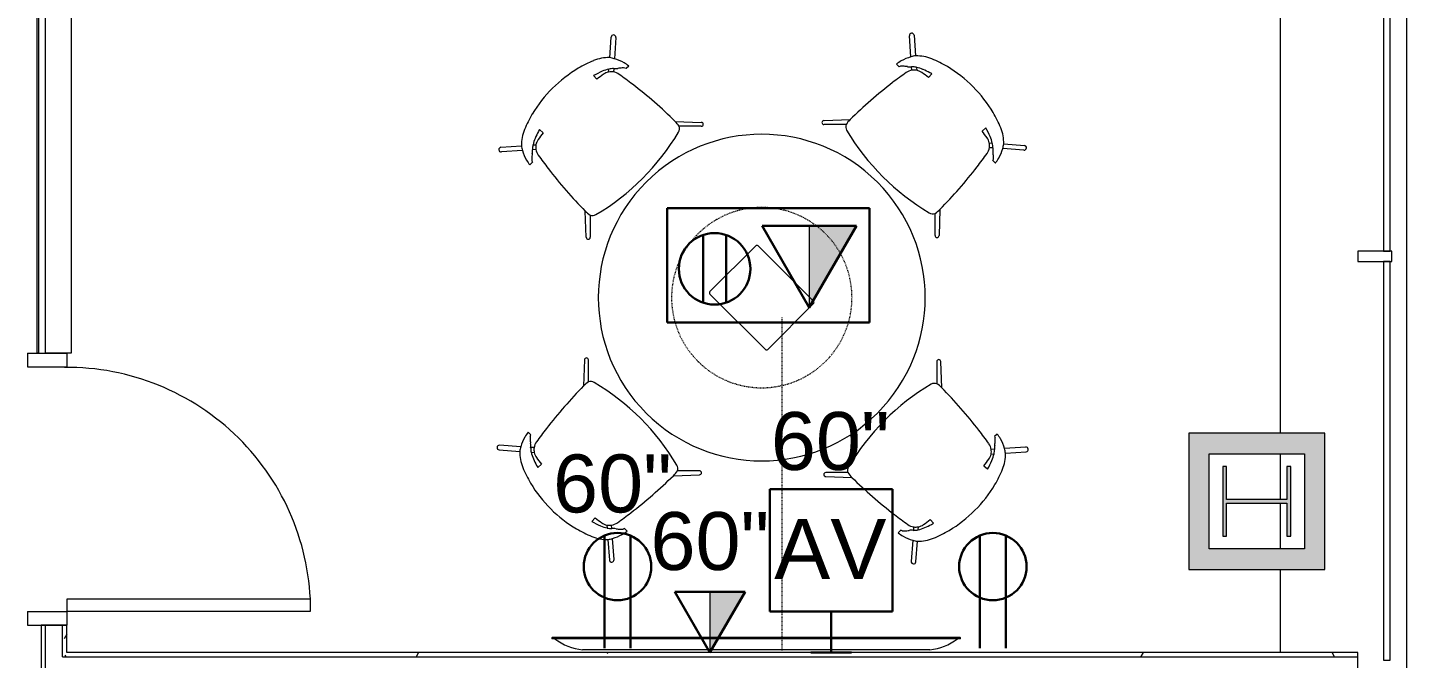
# Model space of a CAD drawing. Header units: inches. Extents: x -1180 to 2011, y -268 to 2143.
# Drawn here: x 1214.8 to 1417.2, y 951 to 1043.7 of the extents above; entities that cross this region are included whole.
import ezdxf

# ---------------------------------------------------------------- set-up
doc = ezdxf.new("R2010")
doc.units = ezdxf.units.IN
doc.header["$MEASUREMENT"] = 0
doc.linetypes.add('Dash 1_16_', pattern=[0.125, 0.0625, -0.0625])
doc.linetypes.add('Steelcase Hidden Line', pattern=[0.117188, 0.078125, -0.039062])
for name, color, linetype, lineweight in [('A-ANNO-NOTE', 131, 'Continuous', 13), ('A-DETL', 90, 'Continuous', 13), ('A-DOOR', 31, 'Continuous', 13), ('A-DOOR-FRAM', 31, 'Continuous', 20), ('A-GLAZ-CURT', 52, 'Continuous', 9), ('A-GLAZ-CWMG', 51, 'Continuous', 13), ('A-WALL', 113, 'Continuous', 13), ('A-WALL-PATT', 111, 'Continuous', 13), ('I-FURN', 30, 'Continuous', 9), ('I-WALL', 2, 'Continuous', 13), ('Q-SPCQ', 91, 'Continuous', 9), ('S-COLS', 52, 'Continuous', 13)]:
    doc.layers.add(name, color=color, linetype=linetype, lineweight=lineweight)
doc.styles.add('Arial', font='arial.ttf', dxfattribs={"height": 8.851796})
doc.styles.add('Swis721 Lt BT', font='swissl.ttf', dxfattribs={"height": 8.514638})
pattern_1 = [(0, (0, 0), (30.72, 7.68), [1.267, -21.773, 1.267, -21.773, -122.88]), (0, (0, 0), (30.72, 7.68), [-46.08, 1.267, -44.813, 1.267, -21.773, -53.76]), (0, (0, 0), (30.72, 7.68), [-115.2, 1.267, -14.093, 1.267, -37.133]), (120, (11.52, 3.84), (-22.011075, 22.7643), [1.267, -21.773, 1.267, -21.773, -122.88]), (120, (11.52, 3.84), (-22.011075, 22.7643), [-46.08, 1.267, -44.813, 1.267, -21.773, -53.76]), (120, (11.52, 3.84), (-22.011075, 22.7643), [-115.2, 1.267, -14.093, 1.267, -37.133]), (240, (15.36, 19.2), (-8.708925, -30.4443), [1.267, -21.773, 1.267, -21.773, -122.88]), (240, (15.36, 19.2), (-8.708925, -30.4443), [-46.08, 1.267, -44.813, 1.267, -21.773, -53.76]), (240, (15.36, 19.2), (-8.708925, -30.4443), [-115.2, 1.267, -14.093, 1.267, -37.133])]

# ---------------------------------------------------------------- blocks, each defined once
blk = doc.blocks.new('HP-Bearing Pile-Column - HP10X57-5580024-6TH FLOOR POWER _ SIGNAL')
at = {"layer": 'S-COLS', "lineweight": 9}
blk.add_hatch(color=7, dxfattribs=at).paths.add_polyline_path([(-5.1, 5), (-5.1, 4.435), (-0.2825, 4.435), (-0.2825, -4.435), (-5.1, -4.435), (-5.1, -5), (5.1, -5), (5.1, -4.435), (0.2825, -4.435), (0.2825, 4.435), (5.1, 4.435), (5.1, 5), (-4.9623, 5)], flags=0)
at = {"layer": 'S-COLS', "color": 8, "lineweight": 20}
for p, q in [((5.1, 5), (-5.1, 5)), ((-5.1, 5), (-5.1, 4.435)), ((-5.1, 4.435), (-0.2825, 4.435)), ((-0.2825, 4.435), (-0.2825, -4.435)), ((0.2825, -4.435), (0.2825, 4.435)), ((0.2825, 4.435), (5.1, 4.435)), ((5.1, 4.435), (5.1, 5)), ((-0.2825, -4.435), (-5.1, -4.435)), ((-5.1, -4.435), (-5.1, -5)), ((-5.1, -5), (5.1, -5)), ((5.1, -4.435), (0.2825, -4.435)), ((5.1, -5), (5.1, -4.435))]:
    blk.add_line(p, q, dxfattribs=at)
blk = doc.blocks.new('System Panel - Glazed-5268105-6TH FLOOR POWER _ SIGNAL')
at = {"layer": 'A-GLAZ-CURT', "lineweight": 13}
for p, q in [((29.3, 1.75), (-29.3, 1.75)), ((-29.3, 1.75), (-29.3, 0.75)), ((-29.3, 0.75), (29.3, 0.75)), ((29.3, 0.75), (29.3, 1.75))]:
    blk.add_line(p, q, dxfattribs=at)
blk = doc.blocks.new('System Panel - Glazed-4980337-6TH FLOOR POWER _ SIGNAL')
at = {"layer": 'A-GLAZ-CURT', "lineweight": 13}
for p, q in [((29.25, 1.75), (-29.25, 1.75)), ((-29.25, 1.75), (-29.25, 0.75)), ((-29.25, 0.75), (29.25, 0.75)), ((29.25, 0.75), (29.25, 1.75))]:
    blk.add_line(p, q, dxfattribs=at)
blk = doc.blocks.new('Rectangular Mullion - 1_5_ x 2_5_ rectangular-4980335-6TH FLOOR POWER _ SIGNAL')
at = {"layer": 'A-GLAZ-CWMG', "lineweight": 20}
for p, q in [((-0.75, 3), (0.75, 3)), ((-0.75, -2), (-0.75, 3)), ((0.75, 3), (0.75, -2)), ((0.75, -2), (-0.75, -2))]:
    blk.add_line(p, q, dxfattribs=at)
blk = doc.blocks.new('Steelcase Coalesse - Host - Table - Round - 60_ Dia - 1 TAP-5300079-6TH FLOOR POWER _ SIGNAL')
at = {"layer": 'I-FURN'}
for p, q in [((-32.14, 16.93), (-32.14, 26.43)), ((-31.89, 26.68), (-20.39, 26.68)), ((-20.14, 26.43), (-20.14, 16.93)), ((-20.39, 16.68), (-31.89, 16.68))]:
    blk.add_line(p, q, dxfattribs=at)
for centre, radius, start, end in [((-26.14, 21.68), 24, 0, 180), ((-31.89, 26.43), 0.25, 90, 180), ((-20.39, 26.43), 0.25, 0, 90), ((-26.14, 21.68), 24, 180, 0), ((-31.89, 16.93), 0.25, 180, 270), ((-20.39, 16.93), 0.25, 270, 0)]:
    blk.add_arc(centre, radius, start, end, dxfattribs=at)
at = {"layer": 'I-FURN', "linetype": 'Steelcase Hidden Line'}
for start, end in [(0, 180), (180, 360)]:
    blk.add_arc((-26.14, 21.68), 13.25, start, end, dxfattribs=at)
blk = doc.blocks.new('Steelcase Coalesse - Wrapp Side - Seating - Four Leg - Chair-5299867-6TH FLOOR POWER _ SIGNAL')
at = {"layer": 'I-FURN'}
for p, q in [((-9.53, 15.37), (-11.88, 17.42)), ((-11.44, 17.95), (-9.15, 15.96)), ((9.15, 15.96), (11.44, 17.95)), ((11.88, 17.42), (9.53, 15.37)), ((-8.05, 14.08), (-8.44, 14.42)), ((-7.88, 14.86), (-7.54, 14.57)), ((-5.61, 15.78), (-5.57, 15.06)), ((5.61, 15.78), (5.57, 15.06)), ((7.54, 14.57), (7.88, 14.86)), ((8.44, 14.42), (8.05, 14.08)), ((-9.73, 13.1), (-10.27, 13.1)), ((-9.66, 13.3), (-9.73, 13.1)), ((9.73, 13.1), (9.66, 13.3)), ((10.27, 13.1), (9.73, 13.1)), ((-11.94, -0.27), (-9.33, 2.54)), ((9.33, 2.54), (11.94, -0.27)), ((-9.24, 1.62), (-11.53, -0.68)), ((11.53, -0.68), (9.24, 1.62))]:
    blk.add_line(p, q, dxfattribs=at)
for centre, radius, start, end in [((0, -0.92), 19.64, 75.8603, 103.9565), ((-11.66, 17.68), 0.348, 51.3984, 229), ((-4.94, 11.96), 5.81, 112.5595, 136.4079), ((0.05, -0.05), 18.81, 104.7363, 112.5595), ((-0.05, -0.05), 18.81, 67.4404, 75.0824), ((4.94, 11.96), 5.81, 43.5921, 67.4404), ((11.66, 17.68), 0.348, 311, 128.6016), ((-4.03, 12.26), 6.32, 150.4844, 164.4644), ((-7.8, 14.68), 1.86, 136.4079, 158.1796), ((-10.51, 16.16), 2.71, 307.2391, 320.0505), ((-5.29, 10.95), 4.69, 123.4699, 132.1521), ((-6.45, 12.92), 1.98, 123.4581, 143.8091), ((-5.4, 11.11), 4.49, 110.4842, 123.4699), ((-6.45, 12.92), 1.98, 99.7176, 123.4581), ((-0.27, -2.39), 18.93, 107.4061, 110.7258), ((-0.22, -23.51), 38.93, 97.91, 99.7176), ((-0.2, -2.58), 19.13, 106.417, 107.4359), ((0.22, -23.51), 38.93, 80.2824, 82.09), ((0.27, -2.39), 18.93, 69.2742, 73.6235), ((6.45, 12.92), 1.98, 56.5419, 80.2824), ((5.4, 11.11), 4.49, 56.5301, 69.5158), ((6.45, 12.92), 1.98, 36.1909, 56.5419), ((5.29, 10.95), 4.69, 47.8479, 56.5301), ((10.51, 16.16), 2.71, 219.9495, 232.7609), ((4.03, 12.26), 6.32, 29.5156, 35.8969), ((4.03, 12.26), 6.32, 15.5356, 29.5156), ((-5.94, 12.78), 4.34, 164.3288, 175.6688), ((-7.5, 11.47), 2.83, 131.9367, 139.5974), ((-5.24, 9.11), 6.1, 126.618, 132.964), ((59.89, 1.97), 69.22, 170.6281, 172.6643), ((-6.45, 12.92), 1.98, 143.8091, 170.6281), ((6.45, 12.92), 1.98, 9.3719, 36.1909), ((6.45, 12.92), 1.98, 9.3719, 36.1909), ((-59.89, 1.97), 69.22, 7.3357, 9.3719), ((5.24, 9.11), 6.1, 47.036, 53.382), ((7.5, 11.47), 2.83, 40.4026, 48.0633), ((5.94, 12.78), 4.34, 4.3312, 15.6712), ((59.89, 1.97), 69.22, 172.6643, 179.5287), ((-59.89, 1.97), 69.22, 0.4713, 7.3357), ((-4.97, 2.5), 4.36, 179.5287, 191.6837), ((4.97, 2.5), 4.36, 348.3163, 0.4713), ((-8.33, 2.04), 1, 204.8357, 255.2463), ((0, 34.83), 34.83, 255.7325, 284.2529), ((8.33, 2.04), 1, 284.2529, 335.1643), ((-11.74, -0.48), 0.29, 135, 315), ((11.74, -0.48), 0.29, 225, 45)]:
    blk.add_arc(centre, radius, start, end, dxfattribs=at)
blk = doc.blocks.new('Steelcase Coalesse - Wrapp Side - Seating - Four Leg - Chair-5298037-6TH FLOOR POWER _ SIGNAL')
at = {"layer": 'I-FURN'}
for p, q in [((-11.94, 0.27), (-9.33, -2.54)), ((-9.24, -1.62), (-11.53, 0.68)), ((11.53, 0.68), (9.24, -1.62)), ((9.33, -2.54), (11.94, 0.27)), ((-9.73, -13.1), (-10.27, -13.1)), ((-9.66, -13.3), (-9.73, -13.1)), ((-8.05, -14.08), (-8.44, -14.42)), ((8.44, -14.42), (8.05, -14.08)), ((9.73, -13.1), (9.66, -13.3)), ((10.27, -13.1), (9.73, -13.1)), ((-9.53, -15.37), (-11.88, -17.42)), ((-11.44, -17.95), (-9.15, -15.96)), ((-7.88, -14.86), (-7.54, -14.57)), ((-5.61, -15.78), (-5.57, -15.06)), ((5.61, -15.78), (5.57, -15.06)), ((7.54, -14.57), (7.88, -14.86)), ((9.15, -15.96), (11.44, -17.95)), ((11.88, -17.42), (9.53, -15.37))]:
    blk.add_line(p, q, dxfattribs=at)
for centre, radius, start, end in [((-11.74, 0.48), 0.29, 45, 225), ((0, -34.83), 34.83, 75.7471, 104.2675), ((11.74, 0.48), 0.29, 315, 135), ((-4.97, -2.5), 4.36, 168.3163, 180.4713), ((-8.33, -2.04), 1, 104.7537, 155.1643), ((8.33, -2.04), 1, 24.8357, 75.7471), ((4.97, -2.5), 4.36, 359.5287, 11.6837), ((59.89, -1.97), 69.22, 180.4713, 187.3357), ((-59.89, -1.97), 69.22, 352.6643, 359.5287), ((59.89, -1.97), 69.22, 187.3357, 189.3719), ((-59.89, -1.97), 69.22, 350.6281, 352.6643), ((-5.94, -12.78), 4.34, 184.3312, 195.6712), ((-4.03, -12.26), 6.32, 195.5356, 209.5156), ((-7.5, -11.47), 2.83, 220.4026, 228.0633), ((-5.24, -9.11), 6.1, 227.036, 233.382), ((-10.51, -16.16), 2.71, 39.9495, 52.7609), ((-6.45, -12.92), 1.98, 189.3719, 216.1909), ((-6.45, -12.92), 1.98, 216.1909, 236.5419), ((6.45, -12.92), 1.98, 303.4581, 323.8091), ((6.45, -12.92), 1.98, 323.8091, 350.6281), ((6.45, -12.92), 1.98, 323.8091, 350.6281), ((10.51, -16.16), 2.71, 127.2391, 140.0505), ((5.24, -9.11), 6.1, 306.618, 312.964), ((7.5, -11.47), 2.83, 311.9367, 319.5974), ((4.03, -12.26), 6.32, 330.4844, 344.4644), ((5.94, -12.78), 4.34, 344.3288, 355.6688), ((-7.8, -14.68), 1.86, 201.8204, 223.5921), ((-4.94, -11.96), 5.81, 223.5921, 247.4405), ((-5.29, -10.95), 4.69, 227.8479, 236.5301), ((-5.4, -11.11), 4.49, 236.5301, 249.5158), ((-6.45, -12.92), 1.98, 236.5419, 260.2824), ((-0.27, 2.39), 18.93, 249.2742, 252.5939), ((-0.22, 23.51), 38.93, 260.2824, 262.09), ((-0.2, 2.58), 19.13, 252.5641, 253.583), ((0.22, 23.51), 38.93, 277.91, 279.7176), ((0.27, 2.39), 18.93, 286.3765, 290.7258), ((6.45, -12.92), 1.98, 279.7176, 303.4581), ((5.4, -11.11), 4.49, 290.4842, 303.4699), ((4.94, -11.96), 5.81, 292.5596, 316.4079), ((5.29, -10.95), 4.69, 303.4699, 312.1521), ((4.03, -12.26), 6.32, 324.1031, 330.4844), ((-11.66, -17.68), 0.348, 131, 308.6016), ((0.05, 0.05), 18.81, 247.4405, 255.2637), ((0, 0.92), 19.64, 256.0435, 284.1397), ((-0.05, 0.05), 18.81, 284.9176, 292.5596), ((11.66, -17.68), 0.348, 231.3984, 49)]:
    blk.add_arc(centre, radius, start, end, dxfattribs=at)
blk = doc.blocks.new('A-Flat_Screen_TV - OLED 65B6P 65_-4747238-6TH FLOOR POWER _ SIGNAL')
at = {"layer": 'Q-SPCQ'}
for p, q in [((-30, 0.19), (30, 0.19)), ((-30, 0.19), (-30, 0)), ((30, 0), (-30, 0)), ((-29.94, 0), (-29.94, -0.06)), ((-25.5, 1.81), (25.5, 1.81)), ((29.94, -0.06), (29.94, 0)), ((30, 0), (30, 0.19)), ((29.94, -0.06), (-29.94, -0.06))]:
    blk.add_line(p, q, dxfattribs=at)
for centre, start, end in [((-24.9, -5.58), 94.6372, 128.9656), ((24.9, -5.58), 51.0344, 85.3628)]:
    blk.add_arc(centre, 7.41, start, end, dxfattribs=at)
blk = doc.blocks.new('Single Flush - OTJ_SOLIDFLUSH_ALUM-5015488-6TH FLOOR POWER _ SIGNAL')
at = {"layer": 'A-DOOR', "lineweight": 20}
for p, q in [((16.15625, 37.6875), (16.15625, 1.875)), ((17.90625, 37.6875), (16.15625, 37.6875)), ((17.90625, 1.875), (17.90625, 37.6875)), ((16.15625, 1.875), (17.90625, 1.875))]:
    blk.add_line(p, q, dxfattribs=at)
at = {"layer": 'A-DOOR', "lineweight": 9}
blk.add_arc((17.90625, 1.875), 35.8125, 90, 180.5, dxfattribs=at)
at = {"layer": 'A-DOOR-FRAM'}
for p, q in [((-20, -3.875), (-20, 1.875)), ((-20, 1.875), (-18, 1.875)), ((-18, -3.875), (-18, 1.875)), ((18.000004, -3.875), (18.000004, 1.875)), ((18.000004, 1.875), (20.000004, 1.875)), ((20.000004, -3.875), (20.000004, 1.875)), ((-20, -3.875), (-18, -3.875)), ((18.000004, -3.875), (20.000004, -3.875))]:
    blk.add_line(p, q, dxfattribs=at)
blk = doc.blocks.new('System Panel - Glazed-5838479-6TH FLOOR POWER _ SIGNAL')
at = {"layer": 'A-GLAZ-CURT', "lineweight": 13}
for p, q in [((82.55, 1.75), (-82.55, 1.75)), ((-82.55, 1.75), (-82.55, 0.75)), ((-82.55, 0.75), (82.55, 0.75)), ((82.55, 0.75), (82.55, 1.75))]:
    blk.add_line(p, q, dxfattribs=at)
blk = doc.blocks.new('Rectangular Mullion - 1_5_ x 2_5_ rectangular-5838478-6TH FLOOR POWER _ SIGNAL')
at = {"layer": 'A-GLAZ-CWMG', "lineweight": 9}
for p, q in [((1216.15, 1160.98), (1216.15, 995.89)), ((1221.15, 1160.98), (1221.15, 995.89)), ((1216.4, 995.89), (1216.15, 995.89)), ((1221.15, 995.89), (1217.4, 995.89))]:
    blk.add_line(p, q, dxfattribs=at)

msp = doc.modelspace()

# ---------------------------------------------------------------- hatches: boundary and pattern name
at = {"layer": 'A-ANNO-NOTE', "lineweight": 9}
for points in [[(1329.56, 1002.6), (1336.49, 1014.6), (1329.56, 1014.6), (1329.56, 1008.71)], [(1314.97, 951.89), (1320.12, 960.82), (1314.97, 960.82)]]:
    msp.add_hatch(color=256, dxfattribs=at).paths.add_polyline_path(points, flags=0)
at = {"layer": 'A-WALL-PATT', "lineweight": 9}
h = msp.add_hatch(dxfattribs=at)
h.set_pattern_fill('FP_1', color=256, style=0, pattern_type=2)
h.set_pattern_definition(pattern_1)
h.paths.add_polyline_path([(1219.9, 899.1), (1220.52, 899.1), (1220.52, 904.14), (1219.9, 904.14)], flags=0)
h.paths.add_polyline_path([(1220.52, 944.14), (1220.52, 948.76), (1219.9, 948.76), (1219.9, 944.14)], flags=0)
h.paths.add_polyline_path([(1220.52, 951.26), (1220.52, 955.89), (1219.9, 955.89), (1219.9, 951.26)], flags=0)
h.paths.add_polyline_path([(1220.52, 1162.48), (1220.52, 1166.48), (1219.9, 1166.48), (1219.9, 1162.48)], flags=0)
for points in [[(1388.26, 964.1), (1388.26, 984.1), (1385.26, 984.1), (1385.26, 964.1), (1388.1, 964.1)], [(1402.26, 981.1), (1405.26, 981.1), (1405.26, 984.1), (1388.26, 984.1), (1388.26, 981.1), (1398.73, 981.1)], [(1402.26, 964.1), (1405.26, 964.1), (1405.26, 981.1), (1402.26, 981.1), (1402.26, 967.1)], [(1398.73, 964.1), (1402.26, 964.1), (1402.26, 967.1), (1388.26, 967.1), (1388.26, 964.1)]]:
    msp.add_hatch(color=7, dxfattribs=at).paths.add_polyline_path(points, flags=0)
h = msp.add_hatch(dxfattribs=at)
h.set_pattern_fill('FP_1', color=256, style=0, pattern_type=2)
h.set_pattern_definition(pattern_1)
h.paths.add_polyline_path([(1388.1, 951.26), (1410.1, 951.26), (1410.1, 951.89), (1220.52, 951.89), (1220.52, 951.26), (1355.64, 951.26)], flags=0)

# ---------------------------------------------------------------- linework, layer by layer
at = {"layer": 'A-ANNO-NOTE', "lineweight": 30}
for p, q in [((1308.68, 1017.21), (1338.4, 1017.21)), ((1308.68, 1000.4), (1308.68, 1017.21)), ((1338.4, 1017.21), (1338.4, 1000.4)), ((1322.63, 1014.6), (1336.49, 1014.6)), ((1329.56, 1002.6), (1322.63, 1014.6)), ((1336.49, 1014.6), (1329.56, 1002.6)), ((1313.97, 1003.29), (1313.97, 1013.24)), ((1317.34, 1003.29), (1317.34, 1013.24)), ((1338.4, 1000.4), (1308.68, 1000.4)), ((1341.76, 975.89), (1323.76, 975.89)), ((1323.76, 975.89), (1323.76, 957.89)), ((1341.76, 957.89), (1341.76, 975.89)), ((1299.47, 952.54), (1299.47, 969.07)), ((1303.31, 952.54), (1303.31, 969.07)), ((1354.59, 952.54), (1354.59, 969.07)), ((1358.42, 952.54), (1358.42, 969.07)), ((1314.97, 951.89), (1309.81, 960.82)), ((1309.81, 960.82), (1320.12, 960.82)), ((1314.97, 951.89), (1320.12, 960.82)), ((1323.76, 957.89), (1341.76, 957.89)), ((1332.76, 951.89), (1332.76, 957.89)), ((1335.76, 951.89), (1329.76, 951.89))]:
    msp.add_line(p, q, dxfattribs=at)
at = {"layer": 'A-ANNO-NOTE', "lineweight": 9}
for p, q in [((1329.56, 1014.6), (1329.56, 1002.6)), ((1329.56, 1002.6), (1336.49, 1014.6)), ((1336.49, 1014.6), (1329.56, 1014.6)), ((1314.97, 951.89), (1320.12, 960.82)), ((1320.12, 960.82), (1314.97, 960.82)), ((1314.97, 960.82), (1314.97, 951.89))]:
    msp.add_line(p, q, dxfattribs=at)
at = {"layer": 'A-ANNO-NOTE', "lineweight": 30}
for centre, radius in [((1315.65, 1008.27), 5.25), ((1301.39, 964.51), 4.95), ((1356.51, 964.51), 4.95)]:
    msp.add_circle(centre, radius, dxfattribs=at)
at = {"layer": 'A-DETL', "linetype": 'Dash 1_16_'}
msp.add_line((1325.52, 1001.1), (1325.52, 952.1), dxfattribs=at)
at = {"layer": 'A-WALL', "lineweight": 9}
for p, q in [((1417.23, 1971.52), (1417.23, 889.04)), ((1398.73, 984.1), (1398.73, 1128.25)), ((1398.73, 974.38), (1398.73, 981.1)), ((1398.73, 967.1), (1398.73, 973.81)), ((1398.73, 951.89), (1398.73, 964.1))]:
    msp.add_line(p, q, dxfattribs=at)
at = {"layer": 'A-WALL'}
for p, q in [((1217.4, 944.14), (1217.4, 955.89)), ((1219.9, 951.26), (1219.9, 955.89)), ((1219.9, 951.26), (1410.1, 951.26))]:
    msp.add_line(p, q, dxfattribs=at)
at = {"layer": 'I-WALL', "color": 8, "lineweight": 20}
for p, q in [((1385.26, 984.1), (1385.26, 964.1)), ((1405.26, 984.1), (1385.26, 984.1)), ((1405.26, 964.1), (1405.26, 984.1)), ((1388.26, 967.1), (1388.26, 981.1)), ((1388.26, 981.1), (1402.26, 981.1)), ((1402.26, 981.1), (1402.26, 967.1)), ((1402.26, 967.1), (1388.26, 967.1)), ((1385.26, 964.1), (1405.26, 964.1))]:
    msp.add_line(p, q, dxfattribs=at)
at = {"layer": 'I-WALL'}
for p, q in [((1216.77, 955.89), (1216.77, 944.14)), ((1220.52, 955.89), (1216.77, 955.89)), ((1220.52, 951.89), (1220.52, 955.89)), ((1410.1, 951.89), (1220.52, 951.89)), ((1410.1, 948.14), (1410.1, 951.89))]:
    msp.add_line(p, q, dxfattribs=at)

# ---------------------------------------------------------------- block references
at = {"layer": 'A-DOOR', "rotation": 269.9999999999999}
msp.add_blockref('Single Flush - OTJ_SOLIDFLUSH_ALUM-5015488-6TH FLOOR POWER _ SIGNAL', (1218.65, 975.89), dxfattribs=at)
at = {"layer": 'A-GLAZ-CURT'}
for name, p, rotation in [('System Panel - Glazed-5838479-6TH FLOOR POWER _ SIGNAL', (1218.15, 1078.43), 89.99999999999994), ('System Panel - Glazed-4980337-6TH FLOOR POWER _ SIGNAL', (1413.1, 1040.12), 269.9999999999999), ('System Panel - Glazed-5268105-6TH FLOOR POWER _ SIGNAL', (1413.1, 980.07), 269.9999999999999)]:
    msp.add_blockref(name, p, dxfattribs=dict(at, rotation=rotation))
at = {"layer": 'A-GLAZ-CWMG', "lineweight": 9}
msp.add_blockref('Rectangular Mullion - 1_5_ x 2_5_ rectangular-5838478-6TH FLOOR POWER _ SIGNAL', (0, 0), dxfattribs=at)
at = {"layer": 'A-GLAZ-CWMG', "lineweight": 9, "extrusion": (0, 0, -1), "rotation": 270.0000000000001}
msp.add_blockref('Rectangular Mullion - 1_5_ x 2_5_ rectangular-4980335-6TH FLOOR POWER _ SIGNAL', (-1413.1, 1010.12), dxfattribs=at)
at = {"layer": 'I-FURN'}
for name, p, rotation in [('Steelcase Coalesse - Wrapp Side - Seating - Four Leg - Chair-5299867-6TH FLOOR POWER _ SIGNAL', (1305.06, 1021.55), 44.99999999999929), ('Steelcase Coalesse - Wrapp Side - Seating - Four Leg - Chair-5299867-6TH FLOOR POWER _ SIGNAL', (1340.35, 1021.81), 314.9999999999992), ('Steelcase Coalesse - Host - Table - Round - 60_ Dia - 1 TAP-5300079-6TH FLOOR POWER _ SIGNAL', (1325.73, 970.23), 314.9999999999992), ('Steelcase Coalesse - Wrapp Side - Seating - Four Leg - Chair-5298037-6TH FLOOR POWER _ SIGNAL', (1304.8, 986.26), 314.9999999999992), ('Steelcase Coalesse - Wrapp Side - Seating - Four Leg - Chair-5298037-6TH FLOOR POWER _ SIGNAL', (1340.61, 986), 44.99999999999929)]:
    msp.add_blockref(name, p, dxfattribs=dict(at, rotation=rotation))
at = {"layer": 'Q-SPCQ', "rotation": 180}
msp.add_blockref('A-Flat_Screen_TV - OLED 65B6P 65_-4747238-6TH FLOOR POWER _ SIGNAL', (1321.76, 954.1), dxfattribs=at)
at = {"layer": 'S-COLS', "lineweight": 9, "rotation": 89.99999999999991}
msp.add_blockref('HP-Bearing Pile-Column - HP10X57-5580024-6TH FLOOR POWER _ SIGNAL', (1395.26, 974.1), dxfattribs=at)

# ---------------------------------------------------------------- texts
at = {"layer": 'A-ANNO-NOTE', "lineweight": 9, "attachment_point": 2}
for s, insert, char_height, width, line_spacing_factor, style in [('60"', (1332.64, 987.23), 8.515, 18.9, 1.00667, 'Swis721 Lt BT'), ('60"', (1300.65, 980.99), 8.515, 18.9, 1.00667, 'Swis721 Lt BT'), ('60"', (1314.96, 972.53), 8.515, 18.9, 1.00667, 'Swis721 Lt BT'), ('AV', (1332.64, 971.52), 8.852, 19.656, 0.938532, 'Arial')]:
    msp.add_mtext(s, dxfattribs=dict(at, insert=insert, char_height=char_height, width=width, line_spacing_factor=line_spacing_factor, style=style))

doc.saveas('drawing.dxf')
